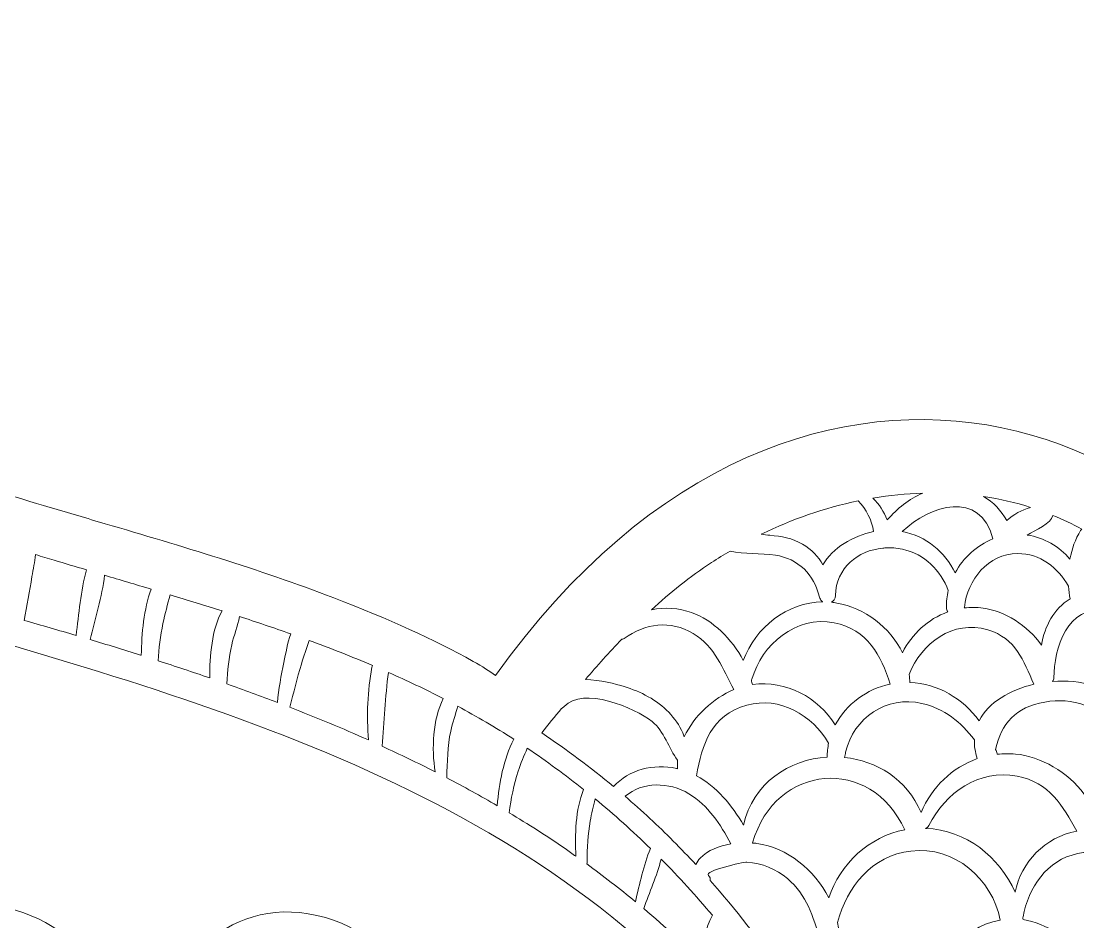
# Model space of a CAD drawing. Header units: millimetres. Extents: x -53 to 48, y -64 to 71.
# Drawn here: x -26.14 to 0.31, y 48.76 to 71.3 of the extents above; entities that cross this region are included whole.
import ezdxf

# ---------------------------------------------------------------- set-up
doc = ezdxf.new("R2010")
doc.units = ezdxf.units.MM
doc.header["$MEASUREMENT"] = 0
doc.layers.add('layer 1', color=7, linetype='Continuous')

msp = doc.modelspace()

# ---------------------------------------------------------------- linework, layer by layer
at = {"layer": 'layer 1', "color": 242, "lineweight": 9}
msp.add_open_spline([(46.5113, -44.8028), (44.1449, -42.9629), (43.4464, -40.8523), (43.1604, -38.5693), (43.1604, -38.5693), (42.4989, -33.2893), (44.6385, -24.0099), (44.8469, -18.4252), (44.8469, -18.4252), (45.1039, -11.5307), (43.901, -3.7187), (39.4432, 1.8081), (39.4432, 1.8081), (39.5064, 1.9143), (39.5792, 2.0392), (39.665, 2.1865), (39.665, 2.1865), (40.1189, 2.9646), (40.1592, 3.0901), (40.1806, 3.1572), (40.1806, 3.1572), (40.6076, 4.4876), (40.2937, 5.743), (39.8275, 6.7135), (39.8275, 6.7135), (40.3498, 6.6049), (40.8691, 6.549), (41.3689, 6.549), (41.3689, 6.549), (41.3689, 6.549), (41.3691, 6.549), (41.3691, 6.549), (41.3691, 6.549), (43.3521, 6.549), (44.9009, 7.425), (45.7298, 9.0158), (45.7298, 9.0158), (46.8792, 11.2248), (45.8813, 13.6782), (44.1247, 15.36), (44.1247, 15.36), (45.2006, 15.5268), (46.3294, 15.9521), (47.0629, 17.0059), (47.0629, 17.0059), (48.1361, 18.5466), (48.0475, 20.6787), (46.9249, 22.2401), (46.9249, 22.2401), (46.8881, 22.3555), (46.7631, 22.489), (46.4415, 22.811), (46.4415, 22.811), (46.4364, 22.816), (46.3458, 22.9065), (46.3057, 22.9463), (46.3057, 22.9463), (46.3057, 22.9463), (46.3035, 22.9441), (46.3035, 22.9441), (46.3035, 22.9441), (46.2988, 22.9484), (46.2942, 22.9528), (46.2895, 22.9571), (46.2895, 22.9571), (46.2895, 22.9571), (46.2923, 22.9599), (46.2923, 22.9599), (46.2923, 22.9599), (46.2923, 22.9599), (46.1222, 23.1297), (46.1222, 23.1297), (46.1222, 23.1297), (46.1222, 23.1297), (46.0902, 23.1297), (46.0902, 23.1297), (46.0902, 23.1297), (45.8821, 23.2995), (45.6581, 23.452), (45.4185, 23.587), (45.4185, 23.587), (46.7663, 24.4276), (47.697, 25.878), (47.2062, 27.5416), (47.2062, 27.5416), (46.7483, 29.0937), (45.2362, 30.1626), (43.6404, 30.6948), (43.6404, 30.6948), (44.2896, 31.2713), (44.7564, 32.0121), (44.9742, 32.8382), (44.9742, 32.8382), (45.2704, 33.9619), (45.0592, 35.1173), (44.3801, 36.0915), (44.3801, 36.0915), (43.6641, 37.1181), (42.576, 37.6384), (41.1457, 37.6384), (41.1457, 37.6384), (40.8816, 37.6384), (40.6048, 37.6202), (40.3164, 37.5838), (40.3164, 37.5838), (41.1372, 39.2085), (40.8861, 41.071), (39.5499, 42.387), (39.5499, 42.387), (38.6922, 43.2319), (37.6, 43.6784), (36.391, 43.6784), (36.391, 43.6784), (35.5846, 43.6784), (34.761, 43.4686), (34.0098, 43.0835), (34.0098, 43.0835), (34.1088, 44.5885), (33.5462, 45.9056), (32.4601, 46.7205), (32.4601, 46.7205), (35.0399, 47.9531), (37.2806, 50.8837), (39.1334, 55.4559), (39.1334, 55.4559), (40.534, 58.9116), (41.0472, 62.3112), (41.0214, 65.9987), (41.0214, 65.9987), (40.9842, 71.2974), (37.6164, 66.7613), (35.8871, 65.2362), (35.8871, 65.2362), (35.3505, 64.7635), (34.7337, 64.311), (34.053, 63.8913), (34.053, 63.8913), (32.468, 62.9082), (30.6573, 62.2149), (29.0957, 61.6663), (29.0957, 61.6663), (26.0041, 60.5825), (22.8255, 59.7773), (19.6893, 58.8369), (19.6893, 58.8369), (19.6893, 58.8369), (19.6102, 58.8132), (19.6102, 58.8132), (19.6102, 58.8132), (14.9798, 57.4252), (10.2097, 55.9958), (6.496, 52.8804), (6.496, 52.8804), (4.8597, 61.2468), (-6.5159, 65.8151), (-14.2629, 54.9265), (-14.2629, 54.9265), (-14.4116, 55.0319), (-14.5921, 55.1544), (-14.8221, 55.28), (-14.8221, 55.28), (-15.815, 55.8298), (-16.9245, 56.335), (-18.3143, 56.8696), (-18.3143, 56.8696), (-20.191, 57.5916), (-22.1444, 58.1671), (-24.0334, 58.724), (-24.0334, 58.724), (-24.4908, 58.8588), (-24.9489, 58.9936), (-25.4068, 59.131), (-25.4068, 59.131), (-26.3173, 59.4037), (-27.2475, 59.6682), (-28.147, 59.924), (-28.147, 59.924), (-30.1278, 60.4874), (-32.176, 61.0698), (-34.1396, 61.7773), (-34.1396, 61.7773), (-35.6789, 62.3319), (-37.3079, 62.972), (-38.7904, 63.8919), (-38.7904, 63.8919), (-40.8923, 65.1888), (-42.4005, 67.6015), (-43.6613, 68.4086), (-43.6613, 68.4086), (-43.7766, 68.4823), (-43.9142, 68.5181), (-44.082, 68.5181), (-44.082, 68.5181), (-47.7806, 68.5181), (-44.8198, 57.9196), (-44.044, 55.8968), (-44.044, 55.8968), (-42.1937, 51.0735), (-39.8955, 47.9944), (-37.1989, 46.7185), (-37.1989, 46.7185), (-38.2829, 45.9032), (-38.8449, 44.5873), (-38.7459, 43.0835), (-38.7459, 43.0835), (-39.4975, 43.4686), (-40.3209, 43.6784), (-41.1277, 43.6784), (-41.1277, 43.6784), (-42.3366, 43.6784), (-43.4294, 43.2316), (-44.2869, 42.3863), (-44.2869, 42.3863), (-45.6227, 41.0704), (-45.8735, 39.2081), (-45.0525, 37.5834), (-45.0525, 37.5834), (-45.3415, 37.6198), (-45.6187, 37.6382), (-45.883, 37.6382), (-45.883, 37.6382), (-47.3127, 37.6382), (-48.4006, 37.1179), (-49.1163, 36.0915), (-49.1163, 36.0915), (-49.7958, 35.1173), (-50.0067, 33.9621), (-49.7107, 32.8382), (-49.7107, 32.8382), (-49.4933, 32.013), (-49.0271, 31.2729), (-48.3789, 30.6966), (-48.3789, 30.6966), (-49.7584, 30.2409), (-51.1438, 29.3648), (-51.7828, 27.9683), (-51.7828, 27.9683), (-52.1671, 27.1287), (-52.173, 26.2454), (-51.8, 25.4137), (-51.8, 25.4137), (-51.4777, 24.6943), (-50.8787, 24.0472), (-50.1317, 23.5787), (-50.1317, 23.5787), (-50.9224, 23.1171), (-51.5801, 22.4475), (-52.0154, 21.6405), (-52.0154, 21.6405), (-52.6078, 20.5419), (-52.7252, 19.2937), (-52.346, 18.1263), (-52.346, 18.1263), (-51.851, 16.6027), (-50.6769, 15.6802), (-48.848, 15.3726), (-48.848, 15.3726), (-50.6128, 13.6903), (-51.6183, 11.23), (-50.4659, 9.0152), (-50.4659, 9.0152), (-49.637, 7.4246), (-48.0893, 6.5484), (-46.1076, 6.5484), (-46.1076, 6.5484), (-45.6074, 6.5484), (-45.0879, 6.6045), (-44.5654, 6.7131), (-44.5654, 6.7131), (-45.0725, 5.6533), (-45.2374, 4.5756), (-45.0298, 3.5832), (-45.0298, 3.5832), (-44.8949, 2.9379), (-44.597, 2.3087), (-44.164, 1.7516), (-44.164, 1.7516), (-44.2865, 1.6272), (-44.4164, 1.5124), (-44.5219, 1.3718), (-44.5219, 1.3718), (-48.8126, -4.3505), (-49.8334, -11.3066), (-49.5749, -18.4311), (-49.5749, -18.4311), (-49.3707, -23.9339), (-47.2759, -33.5203), (-47.892, -38.5346), (-47.892, -38.5346), (-48.1741, -40.8347), (-48.8706, -42.9599), (-51.2476, -44.8028), (-51.2476, -44.8028), (-51.5477, -45.0355), (-52.5644, -45.5596), (-52.5644, -45.5596), (-52.5644, -45.5596), (-52.5644, -45.5596), (-52.5644, -58.9343), (-52.5644, -58.9343), (-52.5644, -58.9343), (-52.5644, -58.9343), (-46.9124, -58.9343), (-46.9124, -58.9343), (-46.9124, -58.9343), (-46.9124, -58.9343), (-39.658, -58.9343), (-39.658, -58.9343), (-39.658, -58.9343), (-39.658, -58.9343), (-39.658, -63.8225), (-39.658, -63.8225), (-39.658, -63.8225), (-39.658, -63.8225), (-39.5016, -64.0969), (-39.5016, -64.0969), (-39.5016, -64.0969), (-39.5016, -64.0969), (34.6881, -64.0969), (34.6881, -64.0969), (34.6881, -64.0969), (34.6881, -64.0969), (34.913, -63.7023), (34.913, -63.7023), (34.913, -63.7023), (34.913, -63.7023), (34.913, -58.9343), (34.913, -58.9343), (34.913, -58.9343), (34.913, -58.9343), (41.6615, -58.9343), (41.6615, -58.9343), (41.6615, -58.9343), (41.6615, -58.9343), (41.7214, -58.9343), (41.7214, -58.9343), (41.7214, -58.9343), (41.7214, -58.9343), (47.8196, -58.9343), (47.8196, -58.9343), (47.8196, -58.9343), (47.8196, -58.9343), (47.8196, -45.5596), (47.8196, -45.5596), (47.8196, -45.5596), (47.4925, -45.3704), (46.8096, -45.0347), (46.5113, -44.8028)], degree=3, knots=[0, 0, 0, 0, 0.0113636, 0.0113636, 0.0113636, 0.0113636, 0.0227273, 0.0227273, 0.0227273, 0.0227273, 0.0340909, 0.0340909, 0.0340909, 0.0340909, 0.0454545, 0.0454545, 0.0454545, 0.0454545, 0.0568182, 0.0568182, 0.0568182, 0.0568182, 0.0681818, 0.0681818, 0.0681818, 0.0681818, 0.0795455, 0.0795455, 0.0795455, 0.0795455, 0.0909091, 0.0909091, 0.0909091, 0.0909091, 0.1022727, 0.1022727, 0.1022727, 0.1022727, 0.1136364, 0.1136364, 0.1136364, 0.1136364, 0.125, 0.125, 0.125, 0.125, 0.1363636, 0.1363636, 0.1363636, 0.1363636, 0.1477273, 0.1477273, 0.1477273, 0.1477273, 0.1590909, 0.1590909, 0.1590909, 0.1590909, 0.1704545, 0.1704545, 0.1704545, 0.1704545, 0.1818182, 0.1818182, 0.1818182, 0.1818182, 0.1931818, 0.1931818, 0.1931818, 0.1931818, 0.2045455, 0.2045455, 0.2045455, 0.2045455, 0.2159091, 0.2159091, 0.2159091, 0.2159091, 0.2272727, 0.2272727, 0.2272727, 0.2272727, 0.2386364, 0.2386364, 0.2386364, 0.2386364, 0.25, 0.25, 0.25, 0.25, 0.2613636, 0.2613636, 0.2613636, 0.2613636, 0.2727273, 0.2727273, 0.2727273, 0.2727273, 0.2840909, 0.2840909, 0.2840909, 0.2840909, 0.2954545, 0.2954545, 0.2954545, 0.2954545, 0.3068182, 0.3068182, 0.3068182, 0.3068182, 0.3181818, 0.3181818, 0.3181818, 0.3181818, 0.3295455, 0.3295455, 0.3295455, 0.3295455, 0.3409091, 0.3409091, 0.3409091, 0.3409091, 0.3522727, 0.3522727, 0.3522727, 0.3522727, 0.3636364, 0.3636364, 0.3636364, 0.3636364, 0.375, 0.375, 0.375, 0.375, 0.3863636, 0.3863636, 0.3863636, 0.3863636, 0.3977273, 0.3977273, 0.3977273, 0.3977273, 0.4090909, 0.4090909, 0.4090909, 0.4090909, 0.4204545, 0.4204545, 0.4204545, 0.4204545, 0.4318182, 0.4318182, 0.4318182, 0.4318182, 0.4431818, 0.4431818, 0.4431818, 0.4431818, 0.4545455, 0.4545455, 0.4545455, 0.4545455, 0.4659091, 0.4659091, 0.4659091, 0.4659091, 0.4772727, 0.4772727, 0.4772727, 0.4772727, 0.4886364, 0.4886364, 0.4886364, 0.4886364, 0.5, 0.5, 0.5, 0.5, 0.5113636, 0.5113636, 0.5113636, 0.5113636, 0.5227273, 0.5227273, 0.5227273, 0.5227273, 0.5340909, 0.5340909, 0.5340909, 0.5340909, 0.5454545, 0.5454545, 0.5454545, 0.5454545, 0.5568182, 0.5568182, 0.5568182, 0.5568182, 0.5681818, 0.5681818, 0.5681818, 0.5681818, 0.5795455, 0.5795455, 0.5795455, 0.5795455, 0.5909091, 0.5909091, 0.5909091, 0.5909091, 0.6022727, 0.6022727, 0.6022727, 0.6022727, 0.6136364, 0.6136364, 0.6136364, 0.6136364, 0.625, 0.625, 0.625, 0.625, 0.6363636, 0.6363636, 0.6363636, 0.6363636, 0.6477273, 0.6477273, 0.6477273, 0.6477273, 0.6590909, 0.6590909, 0.6590909, 0.6590909, 0.6704545, 0.6704545, 0.6704545, 0.6704545, 0.6818182, 0.6818182, 0.6818182, 0.6818182, 0.6931818, 0.6931818, 0.6931818, 0.6931818, 0.7045455, 0.7045455, 0.7045455, 0.7045455, 0.7159091, 0.7159091, 0.7159091, 0.7159091, 0.7272727, 0.7272727, 0.7272727, 0.7272727, 0.7386364, 0.7386364, 0.7386364, 0.7386364, 0.75, 0.75, 0.75, 0.75, 0.7613636, 0.7613636, 0.7613636, 0.7613636, 0.7727273, 0.7727273, 0.7727273, 0.7727273, 0.7840909, 0.7840909, 0.7840909, 0.7840909, 0.7954545, 0.7954545, 0.7954545, 0.7954545, 0.8068182, 0.8068182, 0.8068182, 0.8068182, 0.8181818, 0.8181818, 0.8181818, 0.8181818, 0.8295455, 0.8295455, 0.8295455, 0.8295455, 0.8409091, 0.8409091, 0.8409091, 0.8409091, 0.8522727, 0.8522727, 0.8522727, 0.8522727, 0.8636364, 0.8636364, 0.8636364, 0.8636364, 0.875, 0.875, 0.875, 0.875, 0.8863636, 0.8863636, 0.8863636, 0.8863636, 0.8977273, 0.8977273, 0.8977273, 0.8977273, 0.9090909, 0.9090909, 0.9090909, 0.9090909, 0.9204545, 0.9204545, 0.9204545, 0.9204545, 0.9318182, 0.9318182, 0.9318182, 0.9318182, 0.9431818, 0.9431818, 0.9431818, 0.9431818, 0.9545455, 0.9545455, 0.9545455, 0.9545455, 0.9659091, 0.9659091, 0.9659091, 0.9659091, 0.9772727, 0.9772727, 0.9772727, 0.9772727, 1, 1, 1, 1], dxfattribs=at)
at = {"layer": 'layer 1', "color": 250, "lineweight": 18}
for points, knots in [([(-5.0802, 31.8381), (-4.7091, 32.4475), (-4.6993, 33.2445), (-5.1075, 33.8716), (-5.1075, 33.8716), (-5.6116, 34.645), (-6.5159, 34.8814), (-7.3715, 34.7624), (-7.3715, 34.7624), (-7.3715, 34.7624), (-7.3812, 34.7624), (-7.3812, 34.7624), (-7.3812, 34.7624), (-7.0139, 35.6394), (-7.1957, 36.702), (-7.8677, 37.4014), (-7.8677, 37.4014), (-8.3736, 37.9287), (-9.1491, 38.1748), (-9.7918, 37.915), (-9.7918, 37.915), (-9.8035, 38.1005), (-9.8425, 38.2764), (-9.8992, 38.4405), (-9.8992, 38.4405), (-9.8523, 38.464), (-9.8094, 38.501), (-9.7741, 38.5577), (-9.7741, 38.5577), (-8.5084, 40.6088), (-8.3169, 43.7166), (-10.7938, 44.9472), (-10.7938, 44.9472), (-12.6789, 45.8829), (-14.4311, 45.0332), (-15.4957, 43.5329), (-15.4957, 43.5329), (-15.2494, 45.7775), (-16.443, 48.4145), (-18.7325, 48.9245), (-18.7325, 48.9245), (-21.1038, 49.4518), (-22.5201, 47.4945), (-23.102, 45.4513), (-23.102, 45.4513), (-23.6784, 47.5395), (-25.3505, 49.3913), (-27.6848, 49.1978), (-27.6848, 49.1978), (-28.8099, 49.1059), (-29.8862, 48.4809), (-30.4215, 47.4711), (-30.4215, 47.4711), (-30.8199, 46.715), (-30.8531, 45.8926), (-30.7242, 45.0781), (-30.7242, 45.0781), (-31.5739, 46.1076), (-32.9394, 46.7755), (-34.2578, 46.8342), (-34.2578, 46.8342), (-34.2598, 46.8342), (-34.2598, 46.8342), (-34.2598, 46.8361), (-34.2598, 46.8361), (-34.6506, 46.9631), (-35.0549, 47.0354), (-35.4534, 47.135), (-35.4534, 47.135), (-35.508, 47.1663), (-35.5685, 47.1839), (-35.631, 47.1857), (-35.631, 47.1857), (-35.715, 47.2112), (-35.7992, 47.2327), (-35.8812, 47.26), (-35.8812, 47.26), (-36.3011, 47.4045), (-36.6957, 47.5844), (-37.0806, 47.7932), (-37.0806, 47.7932), (-37.6704, 48.268), (-38.2877, 48.8071), (-38.3892, 48.9145), (-38.3892, 48.9145), (-39.0924, 49.6432), (-39.7058, 50.4557), (-40.2704, 51.2957), (-40.2704, 51.2957), (-41.4483, 53.0421), (-42.3879, 54.9447), (-43.0676, 56.9372), (-43.0676, 56.9372), (-44.2338, 60.3516), (-44.6343, 63.9888), (-44.2358, 67.5635), (-44.2358, 67.5635), (-43.4428, 65.0904), (-41.9739, 62.8599), (-39.9873, 61.174), (-39.9873, 61.174), (-39.9794, 61.1663), (-39.9715, 61.1584), (-39.9638, 61.1525), (-39.9638, 61.1525), (-39.7683, 60.9884), (-39.573, 60.8283), (-39.3699, 60.676), (-39.3699, 60.676), (-36.0608, 58.1853), (-31.6775, 57.2243), (-27.7707, 56.0895), (-27.7707, 56.0895), (-20.2481, 53.9074), (-11.8447, 51.3855), (-7.2992, 44.4531), (-7.2992, 44.4531), (-4.6894, 40.474), (-4.7129, 35.8112), (-3.9395, 31.2834), (-3.9395, 31.2834), (-4.2305, 31.5724), (-4.6192, 31.7794), (-5.0802, 31.8381)], [0, 0, 0, 0, 0.03125, 0.03125, 0.03125, 0.03125, 0.0625, 0.0625, 0.0625, 0.0625, 0.09375, 0.09375, 0.09375, 0.09375, 0.125, 0.125, 0.125, 0.125, 0.15625, 0.15625, 0.15625, 0.15625, 0.1875, 0.1875, 0.1875, 0.1875, 0.21875, 0.21875, 0.21875, 0.21875, 0.25, 0.25, 0.25, 0.25, 0.28125, 0.28125, 0.28125, 0.28125, 0.3125, 0.3125, 0.3125, 0.3125, 0.34375, 0.34375, 0.34375, 0.34375, 0.375, 0.375, 0.375, 0.375, 0.40625, 0.40625, 0.40625, 0.40625, 0.4375, 0.4375, 0.4375, 0.4375, 0.46875, 0.46875, 0.46875, 0.46875, 0.5, 0.5, 0.5, 0.5, 0.53125, 0.53125, 0.53125, 0.53125, 0.5625, 0.5625, 0.5625, 0.5625, 0.59375, 0.59375, 0.59375, 0.59375, 0.625, 0.625, 0.625, 0.625, 0.65625, 0.65625, 0.65625, 0.65625, 0.6875, 0.6875, 0.6875, 0.6875, 0.71875, 0.71875, 0.71875, 0.71875, 0.75, 0.75, 0.75, 0.75, 0.78125, 0.78125, 0.78125, 0.78125, 0.8125, 0.8125, 0.8125, 0.8125, 0.84375, 0.84375, 0.84375, 0.84375, 0.875, 0.875, 0.875, 0.875, 0.90625, 0.90625, 0.90625, 0.90625, 0.9375, 0.9375, 0.9375, 0.9375, 1, 1, 1, 1]), ([(40.002, 67.5635), (40.4005, 63.9888), (40, 60.3516), (38.834, 56.9372), (38.834, 56.9372), (38.1541, 54.9447), (37.2145, 53.0421), (36.0365, 51.2957), (36.0365, 51.2957), (35.4722, 50.4557), (34.8588, 49.6432), (34.1556, 48.9145), (34.1556, 48.9145), (34.0541, 48.8071), (33.4366, 48.268), (32.8467, 47.7932), (32.8467, 47.7932), (32.462, 47.5842), (32.0674, 47.4045), (31.6474, 47.26), (31.6474, 47.26), (31.5654, 47.2327), (31.4814, 47.2112), (31.3974, 47.1857), (31.3974, 47.1857), (31.3349, 47.1839), (31.2744, 47.1663), (31.2196, 47.135), (31.2196, 47.135), (30.8211, 47.0354), (30.4168, 46.9631), (30.026, 46.8361), (30.026, 46.8361), (30.026, 46.8342), (30.026, 46.8342), (30.0242, 46.8342), (30.0242, 46.8342), (28.7056, 46.7755), (27.3403, 46.1076), (26.4904, 45.0781), (26.4904, 45.0781), (26.6194, 45.8926), (26.5861, 46.715), (26.1876, 47.4711), (26.1876, 47.4711), (25.6524, 48.4809), (24.5763, 49.1059), (23.4509, 49.1978), (23.4509, 49.1978), (21.1167, 49.3911), (19.4446, 47.5393), (18.8684, 45.4511), (18.8684, 45.4511), (18.2863, 47.4944), (16.8701, 49.4518), (14.4986, 48.9242), (14.4986, 48.9242), (12.2093, 48.4145), (11.0158, 45.7773), (11.2619, 43.5329), (11.2619, 43.5329), (10.1973, 45.0332), (8.445, 45.8829), (6.56, 44.9472), (6.56, 44.9472), (4.0831, 43.7166), (4.2746, 40.6088), (5.5403, 38.5577), (5.5403, 38.5577), (5.5755, 38.501), (5.6186, 38.464), (5.6654, 38.4405), (5.6654, 38.4405), (5.6087, 38.2764), (5.5697, 38.1005), (5.5579, 37.915), (5.5579, 37.915), (4.9152, 38.1748), (4.1398, 37.9287), (3.6339, 37.4014), (3.6339, 37.4014), (2.9618, 36.702), (2.7803, 35.6394), (3.1476, 34.7622), (3.1476, 34.7622), (3.1476, 34.7622), (3.1377, 34.7622), (3.1377, 34.7622), (3.1377, 34.7622), (2.2821, 34.8814), (1.3778, 34.645), (0.8737, 33.8716), (0.8737, 33.8716), (0.4655, 33.2445), (0.4752, 32.4475), (0.8464, 31.8381), (0.8464, 31.8381), (0.3853, 31.7794), (-0.0033, 31.5724), (-0.2943, 31.2832), (-0.2943, 31.2832), (0.4792, 35.8112), (0.4558, 40.474), (3.0654, 44.4531), (3.0654, 44.4531), (7.6111, 51.3855), (16.0145, 53.9074), (23.5369, 56.0895), (23.5369, 56.0895), (27.4437, 57.2243), (31.827, 58.1853), (35.1361, 60.676), (35.1361, 60.676), (35.3392, 60.8283), (35.5347, 60.9884), (35.73, 61.1525), (35.73, 61.1525), (35.7379, 61.1584), (35.7456, 61.1663), (35.7535, 61.174), (35.7535, 61.174), (37.74, 62.8599), (39.209, 65.0904), (40.002, 67.5635)], [0, 0, 0, 0, 0.03125, 0.03125, 0.03125, 0.03125, 0.0625, 0.0625, 0.0625, 0.0625, 0.09375, 0.09375, 0.09375, 0.09375, 0.125, 0.125, 0.125, 0.125, 0.15625, 0.15625, 0.15625, 0.15625, 0.1875, 0.1875, 0.1875, 0.1875, 0.21875, 0.21875, 0.21875, 0.21875, 0.25, 0.25, 0.25, 0.25, 0.28125, 0.28125, 0.28125, 0.28125, 0.3125, 0.3125, 0.3125, 0.3125, 0.34375, 0.34375, 0.34375, 0.34375, 0.375, 0.375, 0.375, 0.375, 0.40625, 0.40625, 0.40625, 0.40625, 0.4375, 0.4375, 0.4375, 0.4375, 0.46875, 0.46875, 0.46875, 0.46875, 0.5, 0.5, 0.5, 0.5, 0.53125, 0.53125, 0.53125, 0.53125, 0.5625, 0.5625, 0.5625, 0.5625, 0.59375, 0.59375, 0.59375, 0.59375, 0.625, 0.625, 0.625, 0.625, 0.65625, 0.65625, 0.65625, 0.65625, 0.6875, 0.6875, 0.6875, 0.6875, 0.71875, 0.71875, 0.71875, 0.71875, 0.75, 0.75, 0.75, 0.75, 0.78125, 0.78125, 0.78125, 0.78125, 0.8125, 0.8125, 0.8125, 0.8125, 0.84375, 0.84375, 0.84375, 0.84375, 0.875, 0.875, 0.875, 0.875, 0.90625, 0.90625, 0.90625, 0.90625, 0.9375, 0.9375, 0.9375, 0.9375, 1, 1, 1, 1]), ([(-4.0859, 58.5291), (-3.3865, 59.1815), (-2.1463, 59.5899), (-1.816, 58.3456), (-1.816, 58.3456), (-2.2185, 58.1853), (-2.5583, 57.8767), (-2.7634, 57.4939), (-2.7634, 57.4939), (-3.0136, 58.0193), (-3.4881, 58.4138), (-4.0859, 58.5291)], [0, 0, 0, 0, 0.25, 0.25, 0.25, 0.25, 0.5, 0.5, 0.5, 0.5, 1, 1, 1, 1]), ([(-5.1915, 59.2949), (-4.9786, 59.08), (-4.8497, 58.8241), (-4.8048, 58.5253), (-4.8048, 58.5253), (-5.3087, 58.4217), (-5.8322, 58.1228), (-6.0724, 57.695), (-6.0724, 57.695), (-6.1857, 57.902), (-6.3557, 58.0799), (-6.5843, 58.2147), (-6.5843, 58.2147), (-6.8363, 58.3632), (-7.1135, 58.4081), (-7.3989, 58.4355), (-7.3989, 58.4355), (-7.4711, 58.4431), (-7.5433, 58.451), (-7.6156, 58.4589), (-7.6156, 58.4589), (-6.844, 58.8359), (-6.0295, 59.119), (-5.1915, 59.2949)], [0, 0, 0, 0, 0.1428571, 0.1428571, 0.1428571, 0.1428571, 0.2857143, 0.2857143, 0.2857143, 0.2857143, 0.4285714, 0.4285714, 0.4285714, 0.4285714, 0.5714286, 0.5714286, 0.5714286, 0.5714286, 0.7142857, 0.7142857, 0.7142857, 0.7142857, 1, 1, 1, 1]), ([(-3.5702, 59.4902), (-3.914, 59.3475), (-4.2109, 59.1053), (-4.4628, 58.8202), (-4.4628, 58.8202), (-4.545, 59.0272), (-4.6601, 59.2051), (-4.8184, 59.3651), (-4.8184, 59.3651), (-4.4062, 59.4356), (-3.9901, 59.4765), (-3.5702, 59.4902)], [0, 0, 0, 0, 0.25, 0.25, 0.25, 0.25, 0.5, 0.5, 0.5, 0.5, 1, 1, 1, 1]), ([(-0.8726, 59.1327), (-1.1051, 59.0663), (-1.3004, 58.9589), (-1.4722, 58.8006), (-1.4722, 58.8006), (-1.6071, 59.0546), (-1.8063, 59.2616), (-2.0485, 59.4061), (-2.0485, 59.4061), (-1.6403, 59.3456), (-1.2496, 59.2519), (-0.8726, 59.1327)], [0, 0, 0, 0, 0.25, 0.25, 0.25, 0.25, 0.5, 0.5, 0.5, 0.5, 1, 1, 1, 1]), ([(0.4069, 58.5917), (0.3972, 58.5779), (0.3855, 58.5643), (0.3775, 58.5506), (0.3775, 58.5506), (0.2428, 58.3377), (0.1588, 58.0936), (0.1118, 57.8376), (0.1118, 57.8376), (-0.1556, 58.1542), (-0.5385, 58.3749), (-0.9566, 58.4413), (-0.9566, 58.4413), (-0.7649, 58.5623), (-0.3495, 58.7308), (-0.3177, 58.9316), (-0.3177, 58.9316), (-0.0697, 58.83), (0.1726, 58.7167), (0.4069, 58.5917)], [0, 0, 0, 0, 0.1666667, 0.1666667, 0.1666667, 0.1666667, 0.3333333, 0.3333333, 0.3333333, 0.3333333, 0.5, 0.5, 0.5, 0.5, 0.6666667, 0.6666667, 0.6666667, 0.6666667, 1, 1, 1, 1]), ([(-25.3075, 57.8103), (-25.04, 57.7301), (-24.7722, 57.65), (-24.5047, 57.5701), (-24.5047, 57.5701), (-24.6433, 57.0465), (-24.698, 56.4585), (-24.7587, 55.9273), (-24.7587, 55.9273), (-25.1921, 56.0562), (-25.6278, 56.1811), (-26.0635, 56.3061), (-26.0635, 56.3061), (-25.9951, 56.6714), (-25.9267, 57.0367), (-25.8662, 57.4021), (-25.8662, 57.4021), (-25.8348, 57.5877), (-25.7958, 57.7674), (-25.7763, 57.9509), (-25.7763, 57.9509), (-25.6199, 57.904), (-25.4619, 57.8572), (-25.3075, 57.8103)], [0, 0, 0, 0, 0.1428571, 0.1428571, 0.1428571, 0.1428571, 0.2857143, 0.2857143, 0.2857143, 0.2857143, 0.4285714, 0.4285714, 0.4285714, 0.4285714, 0.5714286, 0.5714286, 0.5714286, 0.5714286, 0.7142857, 0.7142857, 0.7142857, 0.7142857, 1, 1, 1, 1]), ([(-6.133, 56.8356), (-6.1154, 56.8062), (-6.0979, 56.7827), (-6.0726, 56.7671), (-6.0726, 56.7671), (-6.9672, 56.7554), (-7.7622, 56.1324), (-8.063, 55.302), (-8.063, 55.302), (-8.3501, 55.8393), (-8.8267, 56.3141), (-9.356, 56.5014), (-9.356, 56.5014), (-9.6726, 56.6148), (-10.036, 56.6441), (-10.364, 56.568), (-10.364, 56.568), (-9.8992, 56.9958), (-9.405, 57.3961), (-8.858, 57.7536), (-8.858, 57.7536), (-8.7057, 57.8532), (-8.5512, 57.9489), (-8.395, 58.0408), (-8.395, 58.0408), (-8.0277, 57.953), (-7.6372, 57.9939), (-7.2602, 57.9372), (-7.2602, 57.9372), (-6.6936, 57.8514), (-6.2834, 57.4509), (-6.1604, 56.8883), (-6.1604, 56.8883), (-6.1545, 56.8649), (-6.1448, 56.8493), (-6.133, 56.8356)], [0, 0, 0, 0, 0.1, 0.1, 0.1, 0.1, 0.2, 0.2, 0.2, 0.2, 0.3, 0.3, 0.3, 0.3, 0.4, 0.4, 0.4, 0.4, 0.5, 0.5, 0.5, 0.5, 0.6, 0.6, 0.6, 0.6, 0.7, 0.7, 0.7, 0.7, 0.8, 0.8, 0.8, 0.8, 1, 1, 1, 1]), ([(-2.9334, 57.0524), (-2.9646, 56.9137), (-2.9842, 56.7731), (-2.9803, 56.6304), (-2.9803, 56.6304), (-2.9803, 56.5835), (-2.9666, 56.5485), (-2.949, 56.5171), (-2.949, 56.5171), (-3.4393, 56.3394), (-3.8476, 55.9663), (-4.08, 55.4956), (-4.08, 55.4956), (-4.3847, 56.1322), (-5.0392, 56.6246), (-5.7227, 56.7399), (-5.7227, 56.7399), (-5.7677, 56.7476), (-5.8128, 56.7515), (-5.8577, 56.7573), (-5.8577, 56.7573), (-5.8028, 56.7867), (-5.76, 56.8433), (-5.7579, 56.9255), (-5.7579, 56.9255), (-5.7424, 57.6228), (-5.1974, 58.0545), (-4.5685, 58.1131), (-4.5685, 58.1131), (-4.5527, 58.1131), (-4.5371, 58.115), (-4.5195, 58.117), (-4.5195, 58.117), (-4.375, 58.1267), (-4.2265, 58.117), (-4.0781, 58.0838), (-4.0781, 58.0838), (-3.5174, 57.9626), (-3.1287, 57.5524), (-2.9334, 57.0524)], [0, 0, 0, 0, 0.0909091, 0.0909091, 0.0909091, 0.0909091, 0.1818182, 0.1818182, 0.1818182, 0.1818182, 0.2727273, 0.2727273, 0.2727273, 0.2727273, 0.3636364, 0.3636364, 0.3636364, 0.3636364, 0.4545455, 0.4545455, 0.4545455, 0.4545455, 0.5454545, 0.5454545, 0.5454545, 0.5454545, 0.6363636, 0.6363636, 0.6363636, 0.6363636, 0.7272727, 0.7272727, 0.7272727, 0.7272727, 0.8181818, 0.8181818, 0.8181818, 0.8181818, 1, 1, 1, 1]), ([(0.0768, 57.1598), (0.0846, 57.0523), (0.0964, 56.9469), (0.1138, 56.8453), (0.1138, 56.8453), (-0.2905, 56.5952), (-0.5172, 56.1636), (-0.603, 55.6888), (-0.603, 55.6888), (-0.9429, 56.1773), (-1.5366, 56.5426), (-2.0622, 56.6128), (-2.0622, 56.6128), (-2.2225, 56.6363), (-2.3805, 56.6363), (-2.5349, 56.6167), (-2.5349, 56.6167), (-2.5329, 56.6225), (-2.5311, 56.6246), (-2.5311, 56.6304), (-2.5311, 56.6304), (-2.4529, 57.3219), (-1.9451, 57.9685), (-1.1987, 57.9763), (-1.1987, 57.9763), (-0.6343, 57.9842), (-0.1889, 57.6228), (0.0768, 57.1598)], [0, 0, 0, 0, 0.125, 0.125, 0.125, 0.125, 0.25, 0.25, 0.25, 0.25, 0.375, 0.375, 0.375, 0.375, 0.5, 0.5, 0.5, 0.5, 0.625, 0.625, 0.625, 0.625, 0.75, 0.75, 0.75, 0.75, 1, 1, 1, 1]), ([(-24.0475, 57.4333), (-23.6588, 57.3179), (-23.2701, 57.2028), (-22.8814, 57.0874), (-22.8814, 57.0874), (-23.0689, 56.5836), (-23.1197, 55.9837), (-23.1294, 55.4311), (-23.1294, 55.4311), (-23.1294, 55.4311), (-23.1471, 55.437), (-23.1471, 55.437), (-23.1471, 55.437), (-23.567, 55.5698), (-23.9909, 55.6986), (-24.4128, 55.8237), (-24.4128, 55.8237), (-24.4128, 55.8257), (-24.4108, 55.8275), (-24.4108, 55.8295), (-24.4108, 55.8295), (-24.278, 56.3393), (-24.118, 56.898), (-24.0475, 57.4333)], [0, 0, 0, 0, 0.1428571, 0.1428571, 0.1428571, 0.1428571, 0.2857143, 0.2857143, 0.2857143, 0.2857143, 0.4285714, 0.4285714, 0.4285714, 0.4285714, 0.5714286, 0.5714286, 0.5714286, 0.5714286, 0.7142857, 0.7142857, 0.7142857, 0.7142857, 1, 1, 1, 1]), ([(-21.1077, 56.5425), (-21.3655, 56.0854), (-21.4183, 55.4077), (-21.4183, 54.8645), (-21.4183, 54.8645), (-21.8479, 55.0131), (-22.2777, 55.1555), (-22.7094, 55.2962), (-22.7094, 55.2962), (-22.6879, 55.6088), (-22.6509, 55.9213), (-22.5884, 56.23), (-22.5884, 56.23), (-22.5396, 56.4723), (-22.4654, 56.7066), (-22.4107, 56.945), (-22.4107, 56.945), (-21.975, 56.8141), (-21.5414, 56.6793), (-21.1077, 56.5425)], [0, 0, 0, 0, 0.1666667, 0.1666667, 0.1666667, 0.1666667, 0.3333333, 0.3333333, 0.3333333, 0.3333333, 0.5, 0.5, 0.5, 0.5, 0.6666667, 0.6666667, 0.6666667, 0.6666667, 1, 1, 1, 1]), ([(2.0614, 55.0424), (2.1201, 54.9584), (2.2021, 54.9252), (2.2822, 54.9232), (2.2822, 54.9232), (1.952, 54.7473), (1.6648, 54.4836), (1.4618, 54.1711), (1.4618, 54.1711), (1.0925, 54.6498), (0.3796, 54.8333), (-0.3256, 54.7787), (-0.3256, 54.7787), (-0.306, 54.804), (-0.2904, 54.8333), (-0.2904, 54.8723), (-0.2904, 54.8723), (-0.2884, 55.5737), (0.0494, 56.7398), (0.9988, 56.523), (0.9988, 56.523), (1.6043, 56.3862), (1.7508, 55.4857), (2.0614, 55.0424)], [0, 0, 0, 0, 0.1428571, 0.1428571, 0.1428571, 0.1428571, 0.2857143, 0.2857143, 0.2857143, 0.2857143, 0.4285714, 0.4285714, 0.4285714, 0.4285714, 0.5714286, 0.5714286, 0.5714286, 0.5714286, 0.7142857, 0.7142857, 0.7142857, 0.7142857, 1, 1, 1, 1]), ([(-19.3907, 55.9682), (-19.4708, 55.7378), (-19.5137, 55.4838), (-19.5625, 55.2553), (-19.5625, 55.2553), (-19.6349, 54.9232), (-19.6895, 54.5891), (-19.7248, 54.2512), (-19.7248, 54.2512), (-20.1447, 54.4115), (-20.5666, 54.5657), (-20.9885, 54.716), (-20.9885, 54.716), (-20.9709, 55.0443), (-20.9357, 55.3725), (-20.8655, 55.6949), (-20.8655, 55.6949), (-20.8109, 55.933), (-20.717, 56.1635), (-20.6741, 56.4039), (-20.6741, 56.4039), (-20.2442, 56.2633), (-19.8164, 56.1186), (-19.3907, 55.9682)], [0, 0, 0, 0, 0.1428571, 0.1428571, 0.1428571, 0.1428571, 0.2857143, 0.2857143, 0.2857143, 0.2857143, 0.4285714, 0.4285714, 0.4285714, 0.4285714, 0.5714286, 0.5714286, 0.5714286, 0.5714286, 0.7142857, 0.7142857, 0.7142857, 0.7142857, 1, 1, 1, 1]), ([(-5.7892, 56.2436), (-4.9571, 56.0777), (-4.6095, 55.433), (-4.3905, 54.7122), (-4.3905, 54.7122), (-4.9727, 54.5871), (-5.4903, 54.2063), (-5.7619, 53.6886), (-5.7619, 53.6886), (-6.1877, 54.3821), (-6.9906, 54.8059), (-7.8325, 54.7025), (-7.8325, 54.7025), (-7.8404, 54.7377), (-7.8521, 54.7727), (-7.8619, 54.8079), (-7.8619, 54.8079), (-7.8578, 54.8176), (-7.8521, 54.8235), (-7.8481, 54.8334), (-7.8481, 54.8334), (-7.604, 55.7046), (-6.7405, 56.4351), (-5.7892, 56.2436)], [0, 0, 0, 0, 0.1428571, 0.1428571, 0.1428571, 0.1428571, 0.2857143, 0.2857143, 0.2857143, 0.2857143, 0.4285714, 0.4285714, 0.4285714, 0.4285714, 0.5714286, 0.5714286, 0.5714286, 0.5714286, 0.7142857, 0.7142857, 0.7142857, 0.7142857, 1, 1, 1, 1]), ([(-1.9469, 56.0698), (-1.2358, 55.8549), (-1.0543, 55.2944), (-0.7904, 54.7083), (-0.7904, 54.7083), (-1.3923, 54.5677), (-1.9275, 54.2532), (-2.1598, 53.7961), (-2.1598, 53.7961), (-2.5779, 54.3449), (-3.1775, 54.7277), (-3.8983, 54.7533), (-3.8983, 54.7533), (-3.8983, 54.8216), (-3.9041, 54.888), (-3.9141, 54.9526), (-3.9141, 54.9526), (-3.6073, 55.726), (-2.8143, 56.3316), (-1.9469, 56.0698)], [0, 0, 0, 0, 0.1666667, 0.1666667, 0.1666667, 0.1666667, 0.3333333, 0.3333333, 0.3333333, 0.3333333, 0.5, 0.5, 0.5, 0.5, 0.6666667, 0.6666667, 0.6666667, 0.6666667, 1, 1, 1, 1]), ([(-9.317, 55.9741), (-8.7701, 55.6459), (-8.5787, 55.095), (-8.2994, 54.5735), (-8.2994, 54.5735), (-8.8132, 54.3607), (-9.2956, 53.9153), (-9.5417, 53.3936), (-9.5417, 53.3936), (-9.5534, 53.4288), (-9.5652, 53.462), (-9.5789, 53.4913), (-9.5789, 53.4913), (-9.6647, 53.6808), (-9.7819, 53.8547), (-9.9266, 54.0051), (-9.9266, 54.0051), (-10.2255, 54.3175), (-10.6356, 54.5228), (-11.0458, 54.6497), (-11.0458, 54.6497), (-11.2548, 54.7162), (-11.6474, 54.8119), (-12.0147, 54.8255), (-12.0147, 54.8255), (-11.7197, 55.1713), (-11.4189, 55.5093), (-11.1063, 55.8355), (-11.1063, 55.8355), (-11.0869, 55.8314), (-11.0653, 55.8334), (-11.0438, 55.849), (-11.0438, 55.849), (-10.5203, 56.236), (-9.8893, 56.3179), (-9.317, 55.9741)], [0, 0, 0, 0, 0.1, 0.1, 0.1, 0.1, 0.2, 0.2, 0.2, 0.2, 0.3, 0.3, 0.3, 0.3, 0.4, 0.4, 0.4, 0.4, 0.5, 0.5, 0.5, 0.5, 0.6, 0.6, 0.6, 0.6, 0.7, 0.7, 0.7, 0.7, 0.8, 0.8, 0.8, 0.8, 1, 1, 1, 1]), ([(-17.3396, 55.1752), (-17.3455, 55.1614), (-17.3534, 55.1499), (-17.3572, 55.1322), (-17.3572, 55.1322), (-17.4647, 54.5422), (-17.4958, 53.9191), (-17.4432, 53.3136), (-17.4432, 53.3136), (-18.0936, 53.6026), (-18.7499, 53.8762), (-19.414, 54.134), (-19.414, 54.134), (-19.3183, 54.4934), (-19.2285, 54.8548), (-19.123, 55.2122), (-19.123, 55.2122), (-19.0645, 55.4076), (-18.9862, 55.603), (-18.9277, 55.8022), (-18.9277, 55.8022), (-18.3925, 55.6068), (-17.8631, 55.3977), (-17.3396, 55.1752)], [0, 0, 0, 0, 0.1428571, 0.1428571, 0.1428571, 0.1428571, 0.2857143, 0.2857143, 0.2857143, 0.2857143, 0.4285714, 0.4285714, 0.4285714, 0.4285714, 0.5714286, 0.5714286, 0.5714286, 0.5714286, 0.7142857, 0.7142857, 0.7142857, 0.7142857, 1, 1, 1, 1]), ([(-15.5738, 54.3508), (-15.8356, 53.8235), (-15.8668, 53.093), (-15.7749, 52.5166), (-15.7749, 52.5166), (-16.2106, 52.7374), (-16.6519, 52.9523), (-17.0974, 53.1553), (-17.0974, 53.1553), (-17.0641, 53.7745), (-17.0174, 54.386), (-16.947, 55.0052), (-16.947, 55.0052), (-16.4821, 54.8001), (-16.025, 54.5834), (-15.5738, 54.3508)], [0, 0, 0, 0, 0.2, 0.2, 0.2, 0.2, 0.4, 0.4, 0.4, 0.4, 0.6, 0.6, 0.6, 0.6, 1, 1, 1, 1]), ([(-9.7077, 52.8096), (-9.7136, 52.7374), (-9.7175, 52.6669), (-9.7116, 52.5947), (-9.7116, 52.5947), (-9.7195, 52.5967), (-9.7273, 52.6006), (-9.735, 52.6006), (-9.735, 52.6006), (-10.3152, 52.7256), (-10.9306, 52.5753), (-11.3094, 52.1475), (-11.3094, 52.1475), (-11.8896, 52.6299), (-12.4894, 53.0753), (-13.1086, 53.4913), (-13.1086, 53.4913), (-12.9445, 53.6984), (-12.7765, 53.9015), (-12.6124, 54.1047), (-12.6124, 54.1047), (-12.5869, 54.1144), (-12.5637, 54.1262), (-12.5441, 54.1496), (-12.5441, 54.1496), (-12.081, 54.6673), (-10.7841, 54.1203), (-10.3464, 53.7765), (-10.3464, 53.7765), (-10.0378, 53.5343), (-9.9362, 53.1006), (-9.7077, 52.8096)], [0, 0, 0, 0, 0.1111111, 0.1111111, 0.1111111, 0.1111111, 0.2222222, 0.2222222, 0.2222222, 0.2222222, 0.3333333, 0.3333333, 0.3333333, 0.3333333, 0.4444444, 0.4444444, 0.4444444, 0.4444444, 0.5555556, 0.5555556, 0.5555556, 0.5555556, 0.6666667, 0.6666667, 0.6666667, 0.6666667, 0.7777778, 0.7777778, 0.7777778, 0.7777778, 1, 1, 1, 1]), ([(-5.9279, 53.2335), (-5.9514, 53.1202), (-5.965, 53.005), (-5.965, 52.8858), (-5.965, 52.8858), (-6.9145, 52.8253), (-7.8188, 52.2431), (-8.0572, 51.1805), (-8.0572, 51.1805), (-8.3462, 51.6806), (-8.7331, 52.1494), (-9.239, 52.417), (-9.239, 52.417), (-9.0924, 53.1983), (-8.8814, 53.9309), (-7.9732, 54.1848), (-7.9732, 54.1848), (-7.1567, 54.4114), (-6.3302, 53.9347), (-5.9279, 53.2335)], [0, 0, 0, 0, 0.1666667, 0.1666667, 0.1666667, 0.1666667, 0.3333333, 0.3333333, 0.3333333, 0.3333333, 0.5, 0.5, 0.5, 0.5, 0.6666667, 0.6666667, 0.6666667, 0.6666667, 1, 1, 1, 1]), ([(-2.281, 53.3175), (-2.2848, 53.171), (-2.2634, 53.0127), (-2.2067, 52.8468), (-2.2067, 52.8468), (-2.8357, 52.626), (-3.3515, 52.1299), (-3.6152, 51.4989), (-3.6152, 51.4989), (-3.9745, 52.3427), (-4.7344, 52.794), (-5.5295, 52.876), (-5.5295, 52.876), (-5.5216, 52.919), (-5.5118, 52.9619), (-5.5021, 53.005), (-5.5021, 53.005), (-5.5021, 53.005), (-5.5021, 53.0107), (-5.5021, 53.0107), (-5.5021, 53.0107), (-5.3008, 53.8606), (-4.4845, 54.4347), (-3.5916, 54.2297), (-3.5916, 54.2297), (-3.0487, 54.1047), (-2.6051, 53.755), (-2.281, 53.3175)], [0, 0, 0, 0, 0.125, 0.125, 0.125, 0.125, 0.25, 0.25, 0.25, 0.25, 0.375, 0.375, 0.375, 0.375, 0.5, 0.5, 0.5, 0.5, 0.625, 0.625, 0.625, 0.625, 0.75, 0.75, 0.75, 0.75, 1, 1, 1, 1]), ([(1.1726, 52.96), (1.1805, 52.9171), (1.1999, 52.8858), (1.2272, 52.8623), (1.2272, 52.8623), (0.8875, 52.6514), (0.6198, 52.3311), (0.4656, 51.9618), (0.4656, 51.9618), (0.0669, 52.5126), (-0.6187, 52.8975), (-1.2555, 52.9621), (-1.2555, 52.9621), (-1.4079, 52.9756), (-1.5583, 52.9718), (-1.7048, 52.9562), (-1.7048, 52.9562), (-1.7048, 52.96), (-1.7048, 52.9638), (-1.7065, 52.9698), (-1.7065, 52.9698), (-1.7203, 53.007), (-1.7359, 53.042), (-1.7497, 53.0792), (-1.7497, 53.0792), (-1.609, 53.7219), (-1.2497, 54.1359), (-0.5171, 54.263), (-0.5171, 54.263), (0.1647, 54.384), (0.8816, 54.1574), (1.2096, 53.5948), (1.2096, 53.5948), (1.1589, 53.3898), (1.1433, 53.1769), (1.1726, 52.96)], [0, 0, 0, 0, 0.1, 0.1, 0.1, 0.1, 0.2, 0.2, 0.2, 0.2, 0.3, 0.3, 0.3, 0.3, 0.4, 0.4, 0.4, 0.4, 0.5, 0.5, 0.5, 0.5, 0.6, 0.6, 0.6, 0.6, 0.7, 0.7, 0.7, 0.7, 0.8, 0.8, 0.8, 0.8, 1, 1, 1, 1]), ([(-13.8099, 53.3331), (-14.0638, 52.8292), (-14.1789, 52.2314), (-14.2221, 51.6689), (-14.2221, 51.6689), (-14.6381, 51.9111), (-15.06, 52.1455), (-15.4858, 52.3681), (-15.4858, 52.3681), (-15.4741, 52.7588), (-15.4664, 53.1514), (-15.3862, 53.5363), (-15.3862, 53.5363), (-15.3413, 53.7471), (-15.265, 53.9503), (-15.2084, 54.1576), (-15.2084, 54.1576), (-14.7339, 53.9015), (-14.267, 53.6282), (-13.8099, 53.3331)], [0, 0, 0, 0, 0.1666667, 0.1666667, 0.1666667, 0.1666667, 0.3333333, 0.3333333, 0.3333333, 0.3333333, 0.5, 0.5, 0.5, 0.5, 0.6666667, 0.6666667, 0.6666667, 0.6666667, 1, 1, 1, 1]), ([(-12.0616, 52.0712), (-12.2668, 51.5692), (-12.2783, 50.9423), (-12.251, 50.403), (-12.251, 50.403), (-12.3408, 50.4675), (-12.4327, 50.5339), (-12.5245, 50.5964), (-12.5245, 50.5964), (-12.9817, 50.9109), (-13.4485, 51.2098), (-13.9231, 51.4931), (-13.9231, 51.4931), (-13.8782, 51.8446), (-13.8059, 52.1924), (-13.7005, 52.5302), (-13.7005, 52.5302), (-13.6359, 52.7275), (-13.552, 52.9189), (-13.47, 53.1085), (-13.47, 53.1085), (-12.9856, 52.7823), (-12.5167, 52.4344), (-12.0616, 52.0712)], [0, 0, 0, 0, 0.1428571, 0.1428571, 0.1428571, 0.1428571, 0.2857143, 0.2857143, 0.2857143, 0.2857143, 0.4285714, 0.4285714, 0.4285714, 0.4285714, 0.5714286, 0.5714286, 0.5714286, 0.5714286, 0.7142857, 0.7142857, 0.7142857, 0.7142857, 1, 1, 1, 1]), ([(-4.0234, 51.0672), (-4.9083, 50.8993), (-5.6485, 50.2116), (-5.9239, 49.3657), (-5.9239, 49.3657), (-6.2815, 50.0651), (-6.9593, 50.618), (-7.7232, 50.7254), (-7.7232, 50.7254), (-7.7581, 50.7292), (-7.7954, 50.7312), (-7.8306, 50.7351), (-7.8306, 50.7351), (-7.8324, 50.7372), (-7.8324, 50.739), (-7.8344, 50.741), (-7.8344, 50.741), (-7.8344, 50.743), (-7.8324, 50.743), (-7.8324, 50.743), (-7.8324, 50.743), (-7.2543, 52.7296), (-4.877, 52.9287), (-4.0234, 51.0672)], [0, 0, 0, 0, 0.1428571, 0.1428571, 0.1428571, 0.1428571, 0.2857143, 0.2857143, 0.2857143, 0.2857143, 0.4285714, 0.4285714, 0.4285714, 0.4285714, 0.5714286, 0.5714286, 0.5714286, 0.5714286, 0.7142857, 0.7142857, 0.7142857, 0.7142857, 1, 1, 1, 1]), ([(-1.2125, 52.4072), (-0.3998, 52.2489), (-0.0677, 51.6708), (0.28, 51.0319), (0.28, 51.0319), (-0.5072, 50.8875), (-1.1129, 50.2545), (-1.2612, 49.5025), (-1.2612, 49.5025), (-1.6481, 50.3913), (-2.492, 51.0593), (-3.5018, 51.1024), (-3.5018, 51.1024), (-3.4686, 51.1121), (-3.4374, 51.1335), (-3.4178, 51.1726), (-3.4178, 51.1726), (-3.0115, 51.9912), (-2.1638, 52.5908), (-1.2125, 52.4072)], [0, 0, 0, 0, 0.1666667, 0.1666667, 0.1666667, 0.1666667, 0.3333333, 0.3333333, 0.3333333, 0.3333333, 0.5, 0.5, 0.5, 0.5, 0.6666667, 0.6666667, 0.6666667, 0.6666667, 1, 1, 1, 1]), ([(-9.4265, 51.9677), (-8.94, 51.6767), (-8.6372, 51.202), (-8.3756, 50.7155), (-8.3756, 50.7155), (-8.6666, 50.6667), (-8.9517, 50.5574), (-9.1413, 50.3561), (-9.1413, 50.3561), (-9.1862, 50.3093), (-9.2253, 50.2545), (-9.2526, 50.1978), (-9.2526, 50.1978), (-9.6217, 50.5965), (-10.0046, 50.9812), (-10.4012, 51.3505), (-10.4012, 51.3505), (-10.6062, 51.5399), (-10.8134, 51.7254), (-11.0223, 51.9052), (-11.0223, 51.9052), (-10.5809, 52.2725), (-9.9285, 52.2704), (-9.4265, 51.9677)], [0, 0, 0, 0, 0.1428571, 0.1428571, 0.1428571, 0.1428571, 0.2857143, 0.2857143, 0.2857143, 0.2857143, 0.4285714, 0.4285714, 0.4285714, 0.4285714, 0.5714286, 0.5714286, 0.5714286, 0.5714286, 0.7142857, 0.7142857, 0.7142857, 0.7142857, 1, 1, 1, 1]), ([(-10.3875, 50.5964), (-10.5634, 50.1783), (-10.6551, 49.7097), (-10.7645, 49.2681), (-10.7645, 49.2681), (-11.1612, 49.5943), (-11.5673, 49.9108), (-11.9815, 50.2115), (-11.9815, 50.2115), (-11.9736, 50.2292), (-11.9698, 50.2488), (-11.9698, 50.2702), (-11.9698, 50.2702), (-11.9718, 50.6102), (-11.9542, 50.9481), (-11.8955, 51.284), (-11.8955, 51.284), (-11.8623, 51.4716), (-11.8115, 51.6532), (-11.7705, 51.8387), (-11.7705, 51.8387), (-11.2919, 51.4441), (-10.8309, 51.0301), (-10.3875, 50.5964)], [0, 0, 0, 0, 0.1428571, 0.1428571, 0.1428571, 0.1428571, 0.2857143, 0.2857143, 0.2857143, 0.2857143, 0.4285714, 0.4285714, 0.4285714, 0.4285714, 0.5714286, 0.5714286, 0.5714286, 0.5714286, 0.7142857, 0.7142857, 0.7142857, 0.7142857, 1, 1, 1, 1]), ([(-1.6324, 48.8032), (-2.6873, 48.6255), (-3.0955, 47.6839), (-3.2772, 46.6857), (-3.2772, 46.6857), (-3.7323, 47.4338), (-4.3692, 48.1156), (-5.2247, 48.3267), (-5.2247, 48.3267), (-5.3712, 48.3617), (-5.5157, 48.3774), (-5.6584, 48.3793), (-5.6584, 48.3793), (-5.6622, 48.5043), (-5.6799, 48.6274), (-5.7052, 48.7504), (-5.7052, 48.7504), (-5.4728, 49.6373), (-4.8458, 50.4207), (-3.8709, 50.534), (-3.8709, 50.534), (-2.7693, 50.6609), (-1.8415, 49.8482), (-1.6324, 48.8032)], [0, 0, 0, 0, 0.1428571, 0.1428571, 0.1428571, 0.1428571, 0.2857143, 0.2857143, 0.2857143, 0.2857143, 0.4285714, 0.4285714, 0.4285714, 0.4285714, 0.5714286, 0.5714286, 0.5714286, 0.5714286, 0.7142857, 0.7142857, 0.7142857, 0.7142857, 1, 1, 1, 1]), ([(2.0575, 49.3248), (1.9266, 49.3072), (1.8056, 49.2779), (1.7078, 49.2408), (1.7078, 49.2408), (1.0575, 48.9889), (0.6705, 48.4046), (0.5008, 47.7563), (0.5008, 47.7563), (0.1687, 48.309), (-0.4916, 48.7426), (-1.0621, 48.8189), (-1.0621, 48.8189), (-1.0659, 48.8324), (-1.0679, 48.8462), (-1.0718, 48.86), (-1.0718, 48.86), (-1.0659, 48.8677), (-1.0621, 48.8774), (-1.0601, 48.8873), (-1.0601, 48.8873), (-0.935, 49.6199), (-0.4663, 50.3093), (0.3034, 50.4713), (0.3034, 50.4713), (1.1141, 50.6434), (1.8133, 50.0494), (2.0575, 49.3248)], [0, 0, 0, 0, 0.125, 0.125, 0.125, 0.125, 0.25, 0.25, 0.25, 0.25, 0.375, 0.375, 0.375, 0.375, 0.5, 0.5, 0.5, 0.5, 0.625, 0.625, 0.625, 0.625, 0.75, 0.75, 0.75, 0.75, 1, 1, 1, 1]), ([(-8.9909, 47.6527), (-8.9909, 47.6527), (-8.9967, 47.6488), (-8.9967, 47.6488), (-8.9967, 47.6488), (-9.4909, 48.1565), (-10.0125, 48.6372), (-10.5555, 49.0943), (-10.5555, 49.0943), (-10.411, 49.4966), (-10.2272, 49.9146), (-10.1218, 50.3346), (-10.1218, 50.3346), (-9.6726, 49.8835), (-9.2468, 49.4126), (-8.8384, 48.9282), (-8.8384, 48.9282), (-9.0378, 48.5943), (-9.0651, 48.1058), (-9.0416, 47.7543), (-9.0416, 47.7543), (-9.0378, 47.7093), (-9.0182, 47.6761), (-8.9909, 47.6527)], [0, 0, 0, 0, 0.1428571, 0.1428571, 0.1428571, 0.1428571, 0.2857143, 0.2857143, 0.2857143, 0.2857143, 0.4285714, 0.4285714, 0.4285714, 0.4285714, 0.5714286, 0.5714286, 0.5714286, 0.5714286, 0.7142857, 0.7142857, 0.7142857, 0.7142857, 1, 1, 1, 1]), ([(-6.9593, 49.8463), (-6.4631, 49.4323), (-6.3304, 48.895), (-6.1311, 48.3187), (-6.1311, 48.3187), (-6.5491, 48.2036), (-6.9065, 47.9281), (-7.1214, 47.5218), (-7.1214, 47.5218), (-7.6645, 48.3187), (-8.2565, 49.0806), (-8.8913, 49.7994), (-8.8913, 49.7994), (-8.8854, 49.8405), (-8.8971, 49.8834), (-8.9362, 49.9224), (-8.9362, 49.9224), (-9.0554, 50.0398), (-8.0727, 50.2604), (-7.9711, 50.2565), (-7.9711, 50.2565), (-7.5962, 50.2389), (-7.2426, 50.0827), (-6.9593, 49.8463)], [0, 0, 0, 0, 0.1428571, 0.1428571, 0.1428571, 0.1428571, 0.2857143, 0.2857143, 0.2857143, 0.2857143, 0.4285714, 0.4285714, 0.4285714, 0.4285714, 0.5714286, 0.5714286, 0.5714286, 0.5714286, 0.7142857, 0.7142857, 0.7142857, 0.7142857, 1, 1, 1, 1]), ([(-16.4157, 45.8907), (-16.0211, 44.75), (-16.2164, 43.6854), (-16.2105, 42.5271), (-16.2105, 42.5271), (-16.5505, 42.8161), (-16.9841, 42.9802), (-17.4315, 42.9939), (-17.4315, 42.9939), (-17.3279, 44.4647), (-17.8259, 46.5276), (-19.5821, 46.6876), (-19.5821, 46.6876), (-21.26, 46.84), (-22.1196, 44.6543), (-22.2271, 43.279), (-22.2271, 43.279), (-22.3833, 43.6032), (-22.6138, 43.8436), (-22.8834, 44.0078), (-22.8834, 44.0078), (-22.8872, 44.1463), (-22.8971, 44.287), (-22.9107, 44.4256), (-22.9107, 44.4256), (-22.8345, 44.6992), (-22.7447, 44.9844), (-22.6411, 45.2694), (-22.6411, 45.2694), (-21.9887, 47.0842), (-20.7834, 48.9457), (-18.6248, 48.2464), (-18.6248, 48.2464), (-17.5487, 47.8969), (-16.7771, 46.9319), (-16.4157, 45.8907)], [0, 0, 0, 0, 0.1, 0.1, 0.1, 0.1, 0.2, 0.2, 0.2, 0.2, 0.3, 0.3, 0.3, 0.3, 0.4, 0.4, 0.4, 0.4, 0.5, 0.5, 0.5, 0.5, 0.6, 0.6, 0.6, 0.6, 0.7, 0.7, 0.7, 0.7, 0.8, 0.8, 0.8, 0.8, 1, 1, 1, 1])]:
    msp.add_open_spline(points, degree=3, knots=knots, dxfattribs=at)

doc.saveas('drawing.dxf')
